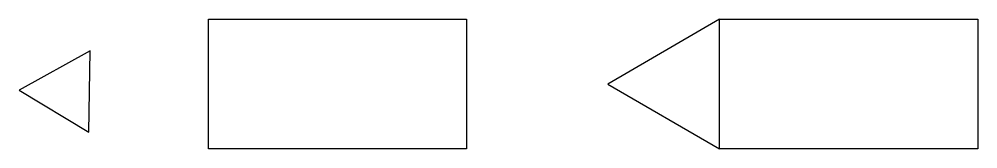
# Model space of a CAD drawing. Header units: millimetres. Extents: x 21 to 504, y 154 to 219.
import ezdxf

# ---------------------------------------------------------------- set-up
doc = ezdxf.new("R2010")
doc.units = ezdxf.units.MM

msp = doc.modelspace()

# ---------------------------------------------------------------- linework, layer by layer
for points in [[(116.31, 218.77), (246.58, 218.77), (246.58, 153.63), (116.31, 153.63)], [(317.77, 186.2), (374.19, 153.63), (374.19, 218.77)], [(374.19, 218.77), (504.46, 218.77), (504.46, 153.63), (374.19, 153.63)], [(20.83, 183.08), (55.91, 161.93), (56.69, 202.89)]]:
    msp.add_lwpolyline(points, close=True)

doc.saveas('drawing.dxf')
